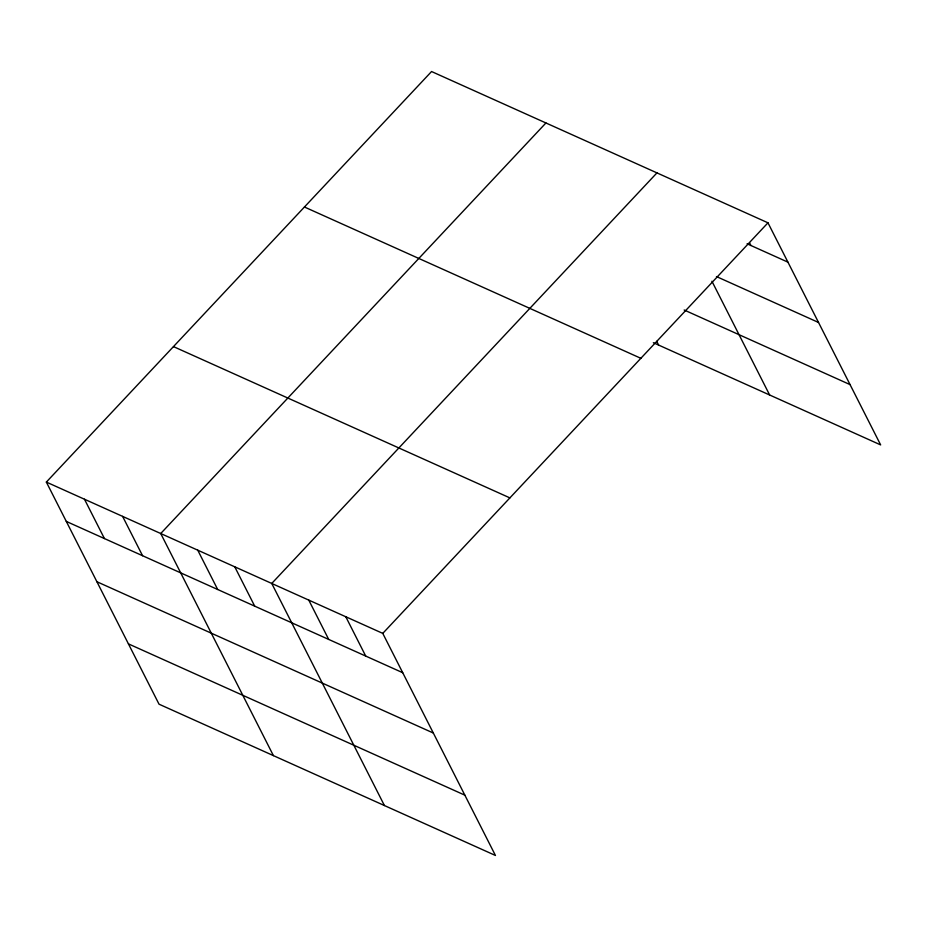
<?xml version="1.0" encoding="UTF-8"?>
<svg xmlns="http://www.w3.org/2000/svg" width="927" height="927" viewBox="0 0 927 927"><rect width="100%" height="100%" fill="white"/><g stroke="black" fill="none" stroke-linecap="round" stroke-linejoin="round"><path stroke-width="1.39" d="M46.35 482.086L382.77 633.384L495.447 855.47L159.027 704.184L46.35 482.086L431.553 71.53L767.973 222.816L880.65 444.914L653.35 342.7M545.933 122.967L160.73 533.523L273.407 755.621M656.953 172.885L271.75 583.454L384.427 805.551M382.77 633.384L767.973 222.816M747.092 243.789L787.927 262.156M716.444 276.559L818.529 322.469M684.161 310L850.047 384.601M304.438 207.011L640.858 358.309M173.465 346.605L509.885 497.892M66.304 521.426L402.735 672.712M96.906 581.739L433.326 733.025M128.424 643.871L464.856 795.169M749.642 242.978L750.928 245.516M711.924 281.24L769.63 394.983M656.698 341.287L658.61 345.064M345.771 616.733L365.725 656.073M308.761 600.093L328.714 639.433M234.751 566.814L254.705 606.142M197.741 550.163L217.694 589.502M122.607 516.385L142.561 555.713M84.473 499.236L104.438 538.564"/></g></svg>
